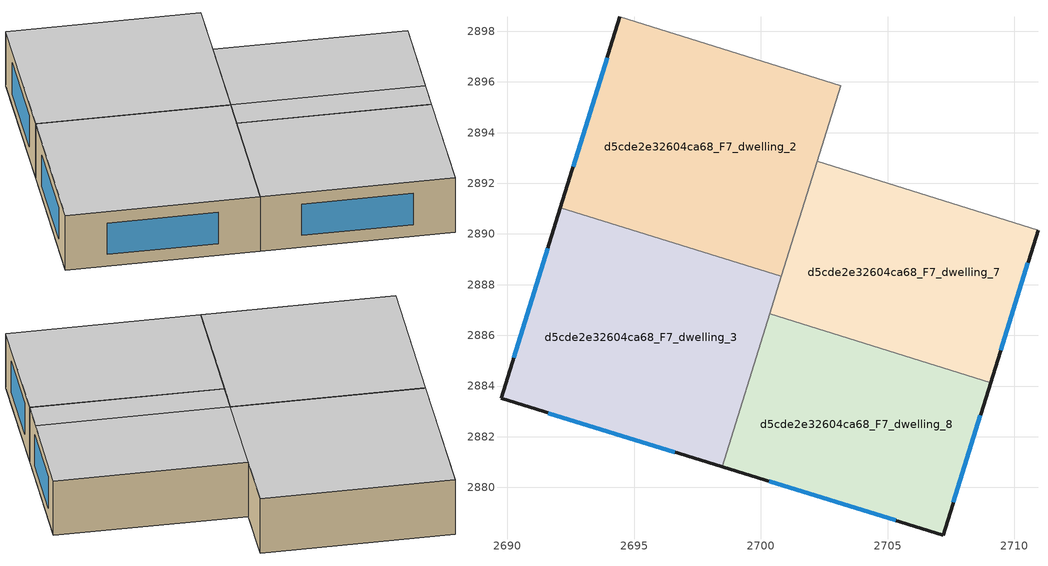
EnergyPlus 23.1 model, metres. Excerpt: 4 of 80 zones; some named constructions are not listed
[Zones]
d5cde2e32604ca68_F7_dwelling_2
 floor to d5cde2e32604ca68_F6_dwelling_2 (EU_floor_Construction): 2703.15,2895.85 2700.81,2888.33 2692.09,2891.04 2694.44,2898.56 z21
 wall outside (EU_wall_Construction): 2694.44,2898.56 2692.09,2891.04 z21:24
 wall to d5cde2e32604ca68_F7_dwelling_1 (EU_wall_Construction): 2703.15,2895.85 2694.44,2898.56 z21:24
 wall to d5cde2e32604ca68_F7_dwelling_3 (EU_wall_Construction): 2692.09,2891.04 2700.81,2888.33 z21:24
 wall to d5cde2e32604ca68_F7_dwelling_7 (EU_wall_Construction): 2700.81,2888.33 2702.22,2892.86 z21:24
 wall to d5cde2e32604ca68_F7_dwelling_6 (EU_wall_Construction): 2702.22,2892.86 2703.15,2895.85 z21:24
 window (EU_Window_Construction): 2693.94,2896.95 2692.6,2892.65 z21.64:23.36
 ceiling adiabatic (EU_roof_Construction): 2700.81,2888.33 2703.15,2895.85 2694.44,2898.56 2692.09,2891.04 z24
d5cde2e32604ca68_F7_dwelling_3
 floor to d5cde2e32604ca68_F6_dwelling_3 (EU_floor_Construction): 2700.81,2888.33 2698.47,2880.82 2689.75,2883.51 2692.09,2891.04 z21
 wall outside (EU_wall_Construction): 2692.09,2891.04 2689.75,2883.51 2698.47,2880.82 z21:24
 wall to d5cde2e32604ca68_F7_dwelling_8 (EU_wall_Construction): 2698.47,2880.82 2700.35,2886.84 z21:24
 wall to d5cde2e32604ca68_F7_dwelling_7 (EU_wall_Construction): 2700.35,2886.84 2700.81,2888.33 z21:24
 window (EU_Window_Construction): 2691.62,2882.94 2696.6,2881.4 / 2691.59,2889.43 2690.25,2885.13 z21.64:23.36
 ceiling to d5cde2e32604ca68_F8_dwelling_7 (EU_floor_Construction): 2698.46,2880.82 2700.8,2888.33 2692.1,2891.04 2689.75,2883.51 z24
 ceiling to d5cde2e32604ca68_F8_dwelling_6 (EU_floor_Construction): 2698.47,2880.82 2700.81,2888.33 2700.8,2888.33 2698.46,2880.82 z24
d5cde2e32604ca68_F7_dwelling_7
 floor to d5cde2e32604ca68_F6_dwelling_7 (EU_floor_Construction): 2710.94,2890.15 2709.06,2884.13 2700.35,2886.84 2702.22,2892.86 z21
 wall outside (EU_wall_Construction): 2709.06,2884.13 2710.94,2890.15 z21:24
 wall to d5cde2e32604ca68_F7_dwelling_6 (EU_wall_Construction): 2710.94,2890.15 2702.22,2892.86 z21:24
 wall to d5cde2e32604ca68_F7_dwelling_8 (EU_wall_Construction): 2700.35,2886.84 2709.06,2884.13 z21:24
 window (EU_Window_Construction): 2709.46,2885.42 2710.53,2888.86 z21.64:23.36
 ceiling to d5cde2e32604ca68_F8_dwelling_4 (EU_floor_Construction): 2709.53,2885.63 2710.94,2890.15 2702.22,2892.86 2700.81,2888.34 z24
 ceiling to d5cde2e32604ca68_F8_dwelling_6 (EU_floor_Construction): 2709.06,2884.13 2709.53,2885.63 2700.81,2888.34 2700.35,2886.84 z24
d5cde2e32604ca68_F7_dwelling_8
 floor to d5cde2e32604ca68_F6_dwelling_8 (EU_floor_Construction): 2709.06,2884.13 2707.19,2878.12 2698.47,2880.82 2700.35,2886.84 z21
 wall outside (EU_wall_Construction): 2698.47,2880.82 2707.19,2878.12 2709.06,2884.13 z21:24
 window (EU_Window_Construction): 2707.59,2879.41 2708.66,2882.84 / 2700.34,2880.24 2705.32,2878.7 z21.64:23.36
 ceiling to d5cde2e32604ca68_F8_dwelling_6 (EU_floor_Construction): 2707.19,2878.12 2709.06,2884.13 2700.35,2886.84 2698.47,2880.82 z24
[SCHEDULE:FILE] Column Number=1; Rows to Skip at Top=0; Number of Hours of Data=8760; Column Separator=Comma; Interpolate to Timestep=No; Minutes per Item=60; Adjust Schedule for Daylight Savings=Yes
Name | File
EU_Step8_GainSchedule_d5cde2e32604ca68_F1_dwelling_6_f000 | ../../schedules/d5cde2e32604ca68/d5cde2e32604ca68_F1_dwelling_6_f000_gain.csv
EU_Step8_GainSchedule_d5cde2e32604ca68_F1_dwelling_7_f000 | ../../schedules/d5cde2e32604ca68/d5cde2e32604ca68_F1_dwelling_7_f000_gain.csv
EU_Step8_GainSchedule_d5cde2e32604ca68_F1_dwelling_8_f000 | ../../schedules/d5cde2e32604ca68/d5cde2e32604ca68_F1_dwelling_8_f000_gain.csv
EU_Step8_GainSchedule_d5cde2e32604ca68_F2_dwelling_0_f000 | ../../schedules/d5cde2e32604ca68/d5cde2e32604ca68_F2_dwelling_0_f000_gain.csv
EU_Step8_GainSchedule_d5cde2e32604ca68_F2_dwelling_1_f000 | ../../schedules/d5cde2e32604ca68/d5cde2e32604ca68_F2_dwelling_1_f000_gain.csv
EU_Step8_GainSchedule_d5cde2e32604ca68_F2_dwelling_2_f000 | ../../schedules/d5cde2e32604ca68/d5cde2e32604ca68_F2_dwelling_2_f000_gain.csv
EU_Step8_GainSchedule_d5cde2e32604ca68_F2_dwelling_3_f000 | ../../schedules/d5cde2e32604ca68/d5cde2e32604ca68_F2_dwelling_3_f000_gain.csv
EU_Step8_GainSchedule_d5cde2e32604ca68_F2_dwelling_4_f000 | ../../schedules/d5cde2e32604ca68/d5cde2e32604ca68_F2_dwelling_4_f000_gain.csv
EU_Step8_GainSchedule_d5cde2e32604ca68_F2_dwelling_5_f000 | ../../schedules/d5cde2e32604ca68/d5cde2e32604ca68_F2_dwelling_5_f000_gain.csv
EU_Step8_GainSchedule_d5cde2e32604ca68_F2_dwelling_6_f000 | ../../schedules/d5cde2e32604ca68/d5cde2e32604ca68_F2_dwelling_6_f000_gain.csv
EU_Step8_GainSchedule_d5cde2e32604ca68_F2_dwelling_7_f000 | ../../schedules/d5cde2e32604ca68/d5cde2e32604ca68_F2_dwelling_7_f000_gain.csv
EU_Step8_GainSchedule_d5cde2e32604ca68_F2_dwelling_8_f000 | ../../schedules/d5cde2e32604ca68/d5cde2e32604ca68_F2_dwelling_8_f000_gain.csv
EU_Step8_GainSchedule_d5cde2e32604ca68_F3_dwelling_0_f000 | ../../schedules/d5cde2e32604ca68/d5cde2e32604ca68_F3_dwelling_0_f000_gain.csv
EU_Step8_GainSchedule_d5cde2e32604ca68_F3_dwelling_1_f000 | ../../schedules/d5cde2e32604ca68/d5cde2e32604ca68_F3_dwelling_1_f000_gain.csv
EU_Step8_GainSchedule_d5cde2e32604ca68_F3_dwelling_2_f000 | ../../schedules/d5cde2e32604ca68/d5cde2e32604ca68_F3_dwelling_2_f000_gain.csv
EU_Step8_GainSchedule_d5cde2e32604ca68_F3_dwelling_3_f000 | ../../schedules/d5cde2e32604ca68/d5cde2e32604ca68_F3_dwelling_3_f000_gain.csv
EU_Step8_GainSchedule_d5cde2e32604ca68_F3_dwelling_4_f000 | ../../schedules/d5cde2e32604ca68/d5cde2e32604ca68_F3_dwelling_4_f000_gain.csv
EU_Step8_GainSchedule_d5cde2e32604ca68_F3_dwelling_5_f000 | ../../schedules/d5cde2e32604ca68/d5cde2e32604ca68_F3_dwelling_5_f000_gain.csv
EU_Step8_GainSchedule_d5cde2e32604ca68_F3_dwelling_6_f000 | ../../schedules/d5cde2e32604ca68/d5cde2e32604ca68_F3_dwelling_6_f000_gain.csv
EU_Step8_GainSchedule_d5cde2e32604ca68_F3_dwelling_7_f000 | ../../schedules/d5cde2e32604ca68/d5cde2e32604ca68_F3_dwelling_7_f000_gain.csv
EU_Step8_GainSchedule_d5cde2e32604ca68_F3_dwelling_8_f000 | ../../schedules/d5cde2e32604ca68/d5cde2e32604ca68_F3_dwelling_8_f000_gain.csv
